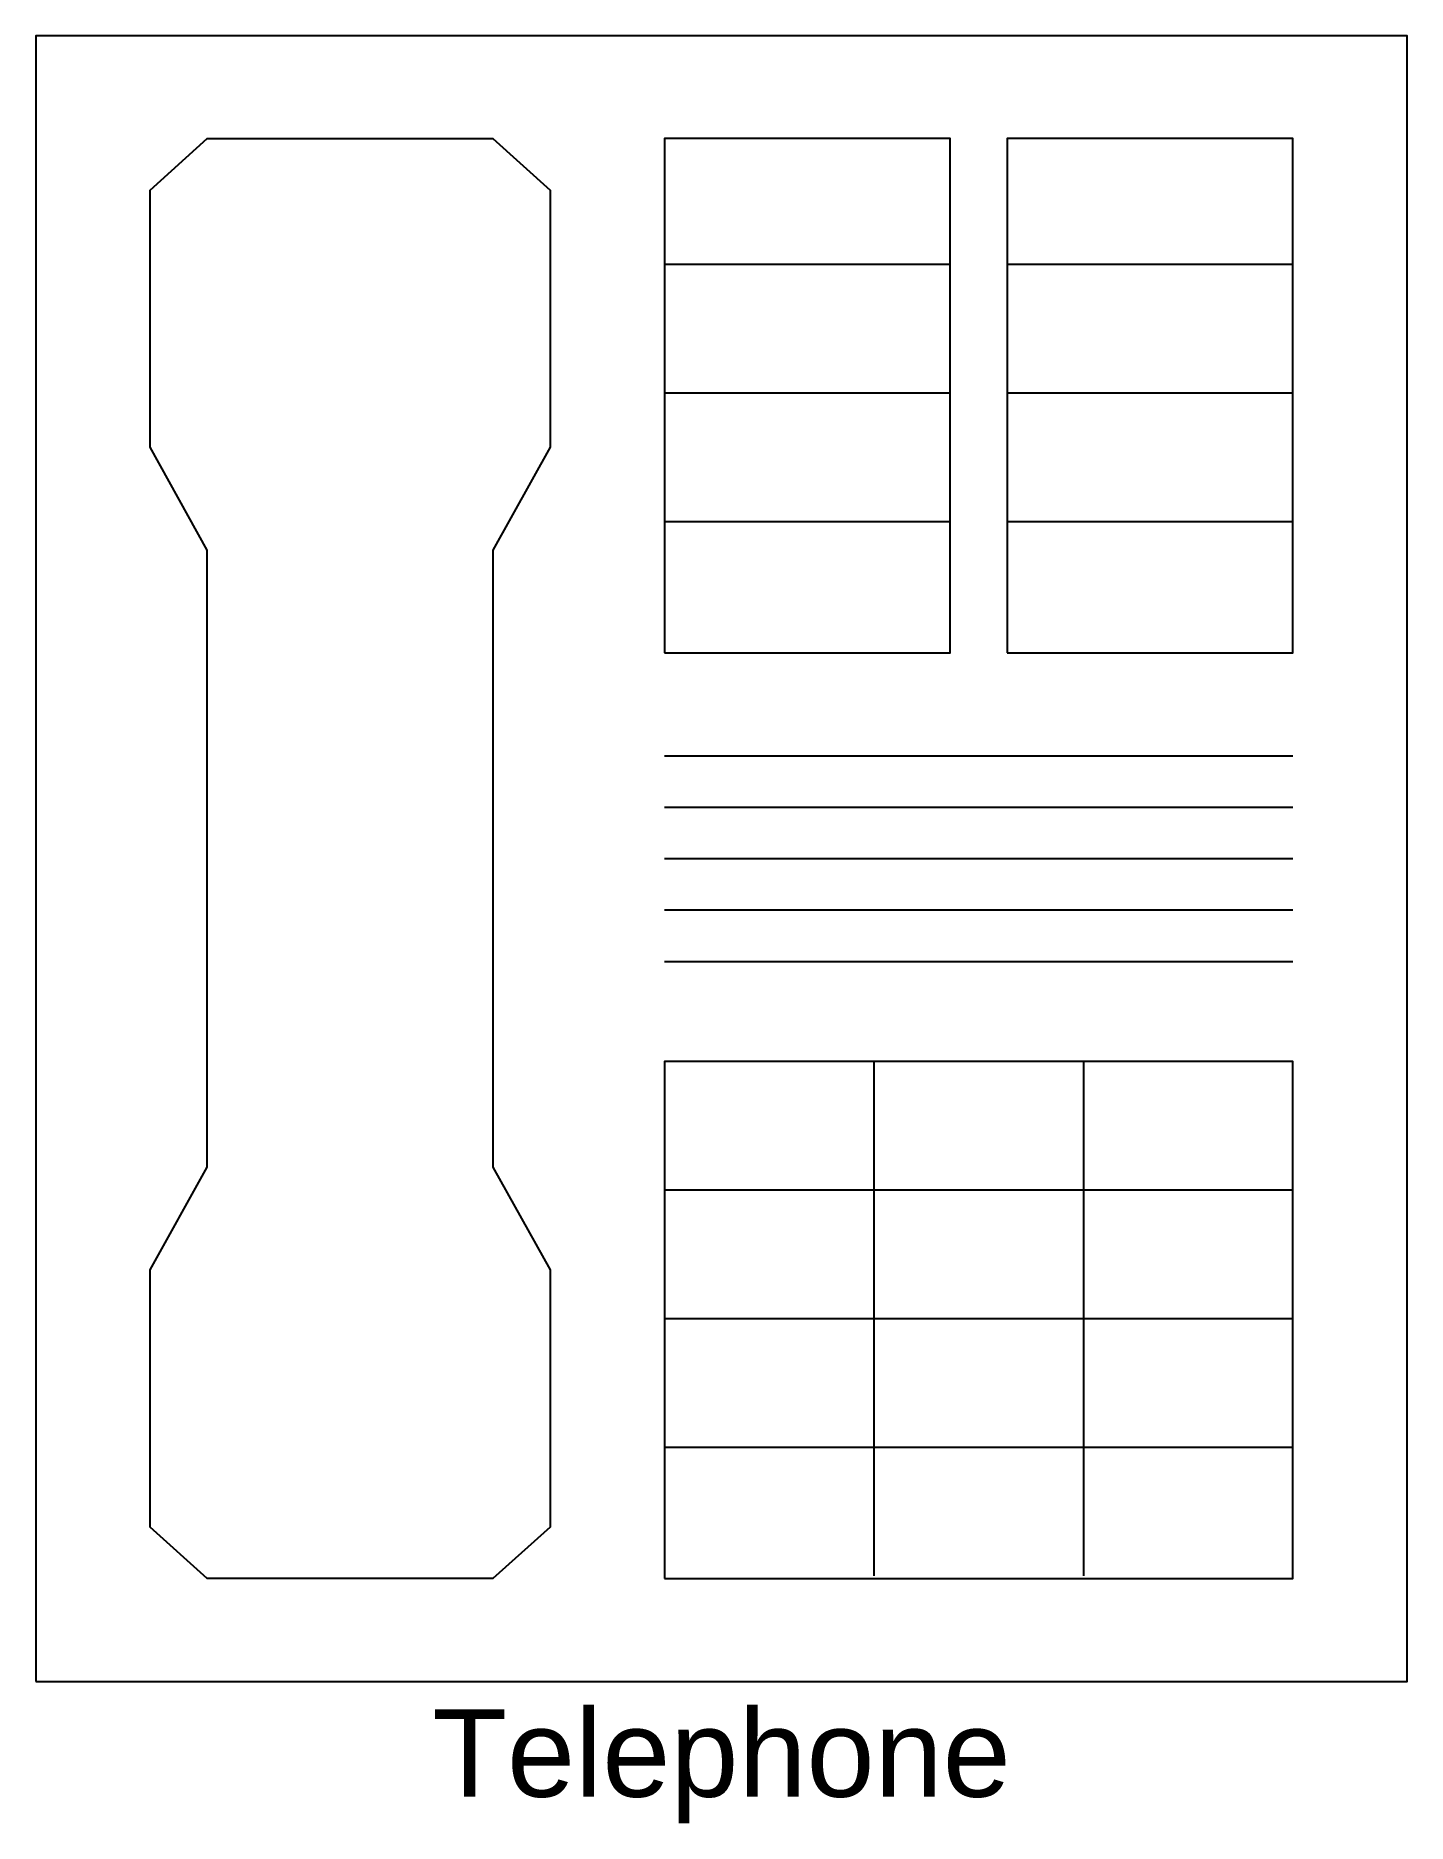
# Model space of a CAD drawing. Extents: x 2.87 to 4.61, y 3.5 to 5.76.
import ezdxf
from ezdxf.enums import TextEntityAlignment as Align

# ---------------------------------------------------------------- set-up
doc = ezdxf.new("R2010")
doc.units = 0
doc.header["$MEASUREMENT"] = 0
doc.layers.add('NETWORK', color=7, linetype='CONTINUOUS')
doc.styles.add('_NET_TEXT', font='arial.ttf')
doc.styles.get("Standard").update_dxf_attribs({"font": 'txt.shx'})

# ---------------------------------------------------------------- blocks, each defined once
blk = doc.blocks.new('TELEPHONE', base_point=(3.740157, 4.724409))
at = {"layer": 'NETWORK', "color": 7, "linetype": 'CONTINUOUS'}
for points in [[(2.870735, 3.67748), (4.60958, 3.67748), (4.60958, 5.764094), (2.870735, 5.764094)], [(3.015639, 5.24244), (3.015639, 5.568474), (3.088091, 5.63368), (3.45035, 5.63368), (3.522802, 5.568474), (3.522802, 5.24244), (3.45035, 5.112027), (3.45035, 4.329547), (3.522802, 4.199133), (3.522802, 3.8731), (3.45035, 3.807893), (3.088091, 3.807893), (3.015639, 3.8731), (3.015639, 4.199133), (3.088091, 4.329547), (3.088091, 5.112027)], [(3.667706, 4.981613), (4.029965, 4.981613), (4.029965, 5.63368), (3.667706, 5.63368)], [(4.102417, 4.981613), (4.464676, 4.981613), (4.464676, 5.63368), (4.102417, 5.63368)], [(3.667706, 3.807893), (4.464676, 3.807893), (4.464676, 4.463583), (3.667706, 4.463583)]]:
    blk.add_lwpolyline(points, close=True, dxfattribs=at)
for points in [[(3.667706, 5.474286), (4.029965, 5.474286)], [(4.102417, 5.474286), (4.464676, 5.474286)], [(3.667706, 5.31127), (4.029965, 5.31127)], [(4.102417, 5.31127), (4.464676, 5.31127)], [(3.667706, 5.148253), (4.029965, 5.148253)], [(4.102417, 5.148253), (4.464676, 5.148253)], [(3.667706, 4.8512), (4.464676, 4.8512)], [(3.667706, 4.785993), (4.464676, 4.785993)], [(3.667706, 4.720787), (4.464676, 4.720787)], [(3.667706, 4.65558), (4.464676, 4.65558)], [(3.667706, 4.590373), (4.464676, 4.590373)], [(3.933363, 4.463583), (3.933363, 3.811516)], [(4.199019, 4.463583), (4.199019, 3.811516)], [(3.667706, 4.300566), (4.464676, 4.300566)], [(3.667706, 4.137549), (4.464676, 4.137549)], [(3.667706, 3.974532), (4.464676, 3.974532)]]:
    blk.add_lwpolyline(points, dxfattribs=at)
at = {"layer": 'NETWORK', "color": 7, "style": '_NET_TEXT'}
blk.add_text('Telephone', height=0.111111, dxfattribs=at).set_placement((3.740157, 3.586658), align=Align.MIDDLE_CENTER)
at = {"layer": 'NETWORK', "flags": 1}
for tag, p in [('MANUFACTURER', (3.740157, 52.349409)), ('PRODUCTNUMBER', (3.740157, 42.824409)), ('PARTNUMBER', (3.740157, 33.299409)), ('PRODUCTDESCRIPTION', (3.740157, 23.774409)), ('ASSETNUMBER', (3.740157, 14.249409)), ('SERIALNUMBER', (3.740157, 4.724409)), ('LOCATION', (3.740157, -4.800591)), ('BUILDING', (3.740157, -14.325591)), ('ROOM', (3.740157, -23.850591)), ('DEPARTMENT', (3.740157, -33.375591))]:
    blk.add_attdef(tag, p, '', height=6.35, dxfattribs=at)

msp = doc.modelspace()

# ---------------------------------------------------------------- block references
at = {"layer": 'NETWORK'}
msp.add_blockref('TELEPHONE', (3.740157, 4.724409), dxfattribs=at)

doc.saveas('drawing.dxf')
